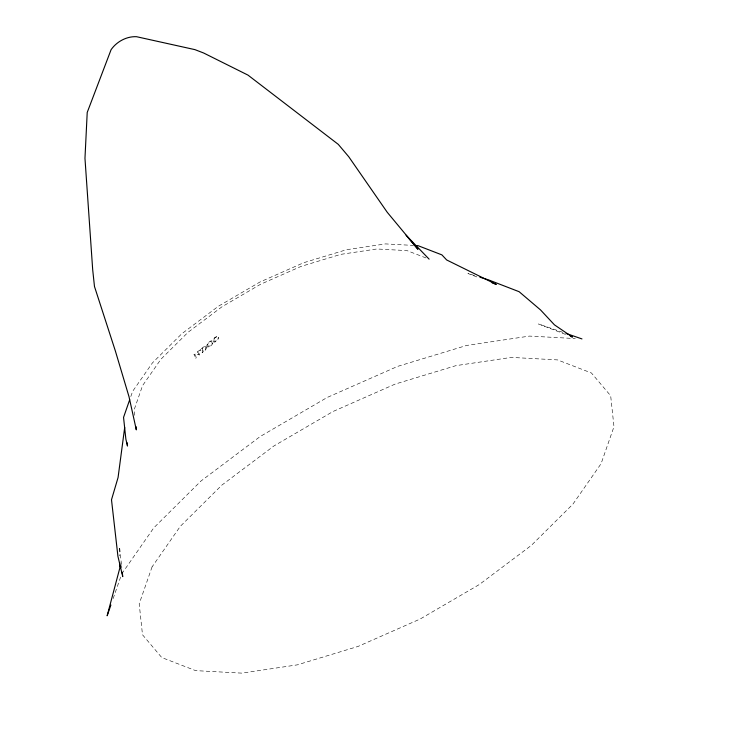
<?xml version="1.0" encoding="UTF-8"?>
<svg xmlns="http://www.w3.org/2000/svg" width="731" height="731" viewBox="0 0 731 731"><rect width="100%" height="100%" fill="white"/><g stroke="black" fill="none" stroke-linecap="round" stroke-linejoin="round"><path stroke-width="0.55" stroke-dasharray="3.65 2.74" d="M130.803 396.558L132.622 391.359L152.459 362.859L181.708 333.829L218.386 306.252L259.998 281.992L303.694 262.712L346.494 249.719L385.502 243.907L413.554 245.424M113.141 598.57L120.633 577.061M121.757 573.835L153.748 527.883L200.915 481.08L260.062 436.599L327.141 397.49L397.6 366.395L466.616 345.452L529.509 336.086L575.27 338.563M474.446 275.514L467.931 273.485L477.38 277.131M562.897 332.367L538.519 323.979L566.086 334.624M425.963 257.933L407.012 250.614L376.867 248.979L340.737 254.37L301.071 266.404L260.592 284.268L222.041 306.737L188.059 332.294L160.957 359.195L142.572 385.593L134.175 409.698L134.769 415.309M121.447 564.496L119.564 546.87L119.665 555.825M121.565 565.593L121.803 567.795M200.257 349.793C202.359 349.555 197.799 352.159 200.257 349.793M213.836 339.833C214.567 345.918 221.31 331.847 217.655 340.034A4.24 2.047 -47.5 0 1 215.49 341.788L213.909 342.172L213.004 341.085A4.075 1.965 -47.5 0 1 213.26 339.659A3.518 1.7 -47.5 0 1 213.918 338.48A3.6 1.745 -47.5 0 1 214.548 337.722L217.591 335.931L217.655 336.598L215.033 337.621L213.836 339.833M207.668 344.913L208.664 346.695L211.588 344.593A2.54 1.224 -47.5 0 0 212.191 342.921C211.716 339.531 207.641 342.857 207.668 344.913M197.306 351.986C202.304 355.796 195.68 352.89 193.861 354.727C194.894 354.014 194.912 359.396 195.341 358.437C198.777 357.358 190.124 352.698 199.664 354.964C197.635 353.036 200.212 348.696 197.306 351.986M206.818 347.115L205.639 349.829L202.085 352.762L202.578 352.004L201.674 348.87L200.988 348.879L204.954 346.046L206.243 346.01L206.818 347.115M202.359 348.166C203.492 358.062 209.486 341.432 202.359 348.166M152.085 566.863L139.201 603.824L142.499 634.755L161.752 657.544L195.643 670.629L241.86 673.132L297.27 664.872L358.08 646.423L420.151 619.029L479.253 584.572L531.355 545.39L572.912 504.152L601.092 463.673L613.976 426.703L610.677 395.782L591.425 372.993L557.534 359.908L511.307 357.404L455.906 365.655L395.096 384.113L333.025 411.498L273.924 445.965L221.822 485.146L180.265 526.384L152.085 566.863M207.312 344.292L207.129 344.694A4.276 2.065 -47.5 0 0 206.846 345.809C207.613 349.217 211.972 345.425 212.62 343.506A4.057 1.965 -47.5 0 0 212.959 341.934C212.374 339.577 209.413 341.468 208.49 342.656A3.765 1.818 -47.5 0 0 207.54 343.881L207.312 344.292"/><path stroke-width="1.1" d="M124.699 427.397L118.075 477.48L111.496 499.766L117.929 556.318L122.735 576.613L122.269 572.209M129.716 399.683L123.548 417.383L125.869 439.148L127.486 446.047L127.139 442.748M110.893 605.03L107.146 615.785L119.793 568.142L119.729 562.541M415.793 245.543L418.041 245.671L441.899 254.881L446.65 259.953L496.276 284.432L492.073 282.815M479.874 277.195L488.564 279.9L519.111 291.696L540.52 309.917L554.473 324.875L572.446 337.082L570.326 336.269M566.077 333.455L581.967 338.919M429.115 259.149L406.07 235.208L417.949 249.271L387.238 212.282L348.742 156.736L338.279 144.363L247.983 75.11L203.657 53.007L194.93 49.635L136.533 36.705C126.691 36.184 116.631 41.658 111.085 49.69L87.217 112.446L84.97 158.316L92.691 269.721L94.482 286.515L115.388 351.044L129.021 396.75L136.322 429.874L135.966 426.511"/></g></svg>
